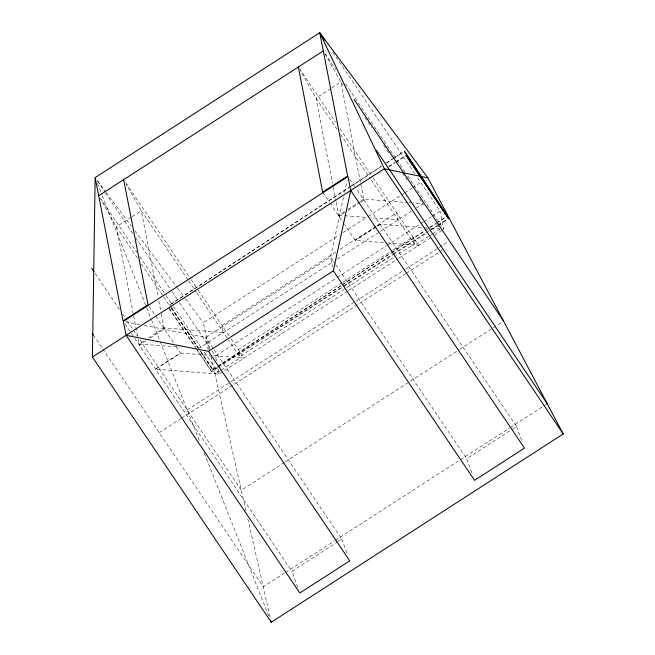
<?xml version="1.0" encoding="UTF-8"?>
<svg xmlns="http://www.w3.org/2000/svg" width="655" height="655" viewBox="0 0 655 655"><rect width="100%" height="100%" fill="white"/><g stroke="black" fill="none" stroke-linecap="round" stroke-linejoin="round"><path stroke-width="0.49" stroke-dasharray="3.27 2.46" d="M343.466 197.376L330.587 256.94L332.535 266.888M344.538 192.414L347.117 180.502M350.613 186.331L169.637 305.05L348.837 187.739M200.25 351.006L212.728 369.723L217.067 366.644M351.473 185.774L381.341 166.223M386.458 162.874L394.138 157.847M394.99 157.29L404.381 151.141M349.696 187.183L381.267 166.517M386.385 163.16L392.361 159.255M393.213 158.69L402.604 152.549M217.919 366.088L341.656 285.089M342.508 284.524L390.298 253.248M391.15 252.691L424.432 230.904M429.549 227.547L435.526 223.642M436.377 223.077L445.768 216.936M212.728 369.723L216.993 366.931M217.845 366.374L341.582 285.375M342.442 284.819L391.084 252.977M391.936 252.421L436.312 223.371M437.163 222.815L445.695 217.223M131.319 217.173L116.344 226.827L133.473 314.973M132.146 216.633L141.3 210.738L126.186 184.08M330.955 88.433L315.98 98.086L332.527 183.228M331.782 87.893L340.936 81.99L323.807 51.786M388.792 166.304L394.801 162.432M395.661 161.883L404.25 156.34M388.906 166.869L394.916 162.989M395.776 162.44L405.216 156.349M145.967 340.739L139.31 345.029L139.114 343.998L144.1 340.78M148.259 338.103L164.061 327.909L223.404 332.486L222.029 325.486L335.917 252.044M344.776 212.531L338.946 216.289L338.75 215.258L344.571 211.508M347.895 209.354L359.546 201.846M360.373 201.314L363.705 199.169L407.95 202.583M150.126 338.054L164.266 328.941L160.958 311.903M348.1 210.386L359.742 202.878M360.577 202.338L363.902 200.201L360.594 183.163M209.395 349.582L203.296 322.719L339.593 234.817M343.023 232.607L367.029 217.132M367.881 216.576L400.459 195.575M401.31 195.018L403.889 193.364M404.741 192.807L411.602 188.386M412.462 187.829L421.885 181.754M340.199 249.285L376.158 226.09M377.018 225.541L396.709 212.834L398.084 219.834L370.927 217.738M347.617 291.229L219.032 374.144L155.571 369.142L180.526 353.045L209.977 355.362M380.162 224.305L376.838 226.45L380.17 224.305L422.819 227.662M198.449 348.575L333.862 261.255M337.284 259.044L379.245 231.985M380.105 231.436L411.389 211.254M416.383 208.036L423.04 203.746L412.977 202.968M216.412 360.774L215.479 356.001L336.342 278.056M337.202 277.507L386.065 245.993M386.917 245.437L422.925 222.225M423.777 221.668L431.498 216.699M432.349 216.142L440.07 211.164L416.686 176.498M341.918 282.813L238.314 349.631L239.681 356.631L345.865 288.159M342.778 282.264L392.443 250.235M393.295 249.686L412.994 236.979L414.369 243.979L396.381 255.581M217.689 367.782L211.68 371.655L211.573 371.098L216.723 367.774M217.583 367.226L342.909 286.399M343.769 285.842L391.846 254.844M392.697 254.296L425.324 233.254M426.184 232.705L428.755 231.043M429.615 230.486L437.343 225.508M438.195 224.952L446.784 219.417M218.549 367.226L343.023 286.956M343.883 286.407L392.812 254.852M393.671 254.296L426.29 233.262M431.44 229.938L437.45 226.065M438.31 225.508L447.75 219.425M346.716 287.602L395.53 256.13M220.481 370.632L215.487 373.849L200.102 351.039M221.308 370.091L240.442 357.761L243.987 358.056L230.871 338.602M428.435 236.529L415.123 245.109L387.703 242.956M429.262 235.988L431.76 234.384M432.595 233.843L440.078 229.013L436.091 223.101M348.476 290.673L398.199 258.61M399.051 258.062L429.909 238.158M434.478 235.21L442.772 229.864M187.191 409.956L230.192 382.233M231.051 381.677L354.871 301.824M355.731 301.267L404.741 269.663M405.601 269.107L438.277 248.04M439.137 247.484L448.593 241.384M159.222 432.627L180.674 418.799M181.533 418.242L405.478 273.823M406.337 273.274L438.94 252.249M439.8 251.692L442.379 250.03M284.303 462.504L241.31 490.227L138.049 337.055M285.162 461.947L458.868 349.926M459.728 349.377L492.404 328.302M493.264 327.746L503.58 321.097M284.688 573.027L263.236 586.855L103.023 349.287M285.547 572.47L334.451 540.932M335.311 540.383L509.492 428.059M510.351 427.502L542.954 406.477M543.814 405.92L546.385 404.266M297.771 587.338L291.909 571.34L337.587 541.881M338.43 541.333L341.82 539.155L213.776 349.287M471.805 472.787L466.63 458.664L511.465 429.754M512.308 429.205L516.533 426.479L355.976 188.394M155.571 369.142L180.526 353.045L176.039 346.397M408.957 202.657L411.979 202.886M338.75 215.258L343.777 215.651M344.784 215.724L366.906 217.427M139.114 343.998L179.339 347.101M423.834 227.735L426.88 227.981M430.941 228.3L440.078 229.013M383.642 242.637L355.206 240.401L344.555 224.599M214.038 355.681L240.442 357.761L228.456 339.978M125.334 321.777L140.227 324.675M144.198 325.445L205.776 337.423L330.587 256.94L335.155 263.719M97.595 180.862L105.537 191.522M106.151 192.341L131.205 225.959M134.864 230.879L177.022 287.455M177.636 288.282L184.964 298.115M185.578 298.934L203.296 322.719M332.863 52.195L416.113 175.655M325.019 53.432L335.851 69.495M345.545 83.873L404.847 171.815M407.705 176.039L443.632 229.315L440.07 211.164M343.212 85.371L340.936 81.99L360.397 182.164M364.868 117.482L371.704 127.619M383.674 145.361L389.938 154.662M402.473 173.248L407.033 180.01M419.568 198.596L423.556 204.516M299.491 68.677L335.417 121.953M339.978 128.716L372.482 176.916M373.055 177.759L418.676 245.404L415.123 245.109L370.681 179.2M337.063 129.346L315.98 98.086L300.367 70.543M340.485 134.422L370.108 178.357M349.688 179.077L355.493 187.715M322.686 192.169L329.416 202.149M329.973 202.976L343.998 223.773M335.728 264.563L466.63 458.664M125.948 183.015L190.384 278.572M190.957 279.415L197.802 289.559M198.367 290.411L230.454 337.972M188.018 280.021L141.3 210.738L158.035 296.879M188.591 280.864L196.001 291.852M196.566 292.695L227.948 339.224M213.202 348.444L205.776 337.423L208.511 351.358M97.431 180.968L104.849 191.956M105.414 192.807L132.793 233.393M135.642 237.618L171.569 290.894M172.134 291.737L178.979 301.881M179.552 302.733L211.483 350.081M212.056 350.924L215.479 356.001M100.428 198.268L136.92 252.38M139.769 256.613L165.428 294.66M166.002 295.511L172.846 305.656M173.419 306.499L201.928 348.779M204.213 352.161L219.032 374.144L217.91 368.413M137.427 258.086L116.344 226.827L100.731 199.284M141.415 264.006L163.07 296.117M163.635 296.961L170.472 307.097M171.045 307.94L197.826 347.658M169.039 308.022L195.689 347.551M196.263 348.394L211.573 371.098M169.146 308.587L195.231 347.265M197.507 350.63L211.68 371.655M149.127 306.483L173.796 343.073M95.188 273.479L119.767 309.93M122.624 314.171L124.909 317.56M127.193 320.95L132.908 329.424M133.481 330.276L137.476 336.203M125.056 323.93L134.201 337.489M134.774 338.332L291.909 571.34M93.37 334.983L102.458 348.452M169.702 304.763L171.405 307.31M171.97 308.161L198.621 348.157M200.888 351.563L212.801 369.436M171.332 307.604L197.982 347.6M97.415 183.285L101.926 194.682M102.303 195.64L146.335 306.802M146.712 307.752L151.223 319.157M151.6 320.107L199.767 441.724M204.286 453.121L269.008 616.551M516.533 426.479L522.06 441.544M341.82 539.155L347.682 555.153M210.976 356.549L245.977 510.794M247.778 518.76L270.589 619.262M363.705 199.169L363.902 200.201M164.061 327.909L164.266 328.941M333.305 187.24L336.031 201.257M336.22 202.264L338.946 216.289M158.813 300.891L160.762 310.904M133.669 315.98L137.951 338.013M138.139 339.02L139.31 345.029M376.003 226.99L355.206 240.401L376.003 226.99"/><path stroke-width="0.98" d="M92.412 357.032L95.155 177.587L319.746 32.75L427.887 177.882L563.234 433.962L271.268 622.25L92.412 357.032L384.379 168.753L427.887 177.882M208.511 351.358L333.321 270.867L350.712 190.466L347.977 176.531L123.345 321.392L126.079 335.319L299.843 592.988L349.754 560.803L208.511 351.358L126.079 335.319M98.717 195.73L323.308 50.893M298.352 66.99L322.686 192.169L347.641 176.072L319.746 32.75L324.88 40.356M354.036 99.347L503.58 321.097M376.248 150.142L547.244 403.709M563.234 433.962L384.379 168.753L319.746 32.75M350.712 190.466L524.475 448.126L474.564 480.311L333.321 270.867M91.766 268.394L94.05 271.784M92.232 333.297L93.37 334.983M270.515 620.35L271.268 622.25M123.664 179.634L148.005 304.812L123.05 320.909L95.155 177.587M404.381 151.141L447.406 216.109L404.381 151.141M448.503 218.311L405.961 155.235L448.609 218.868L448.503 218.311"/></g></svg>
